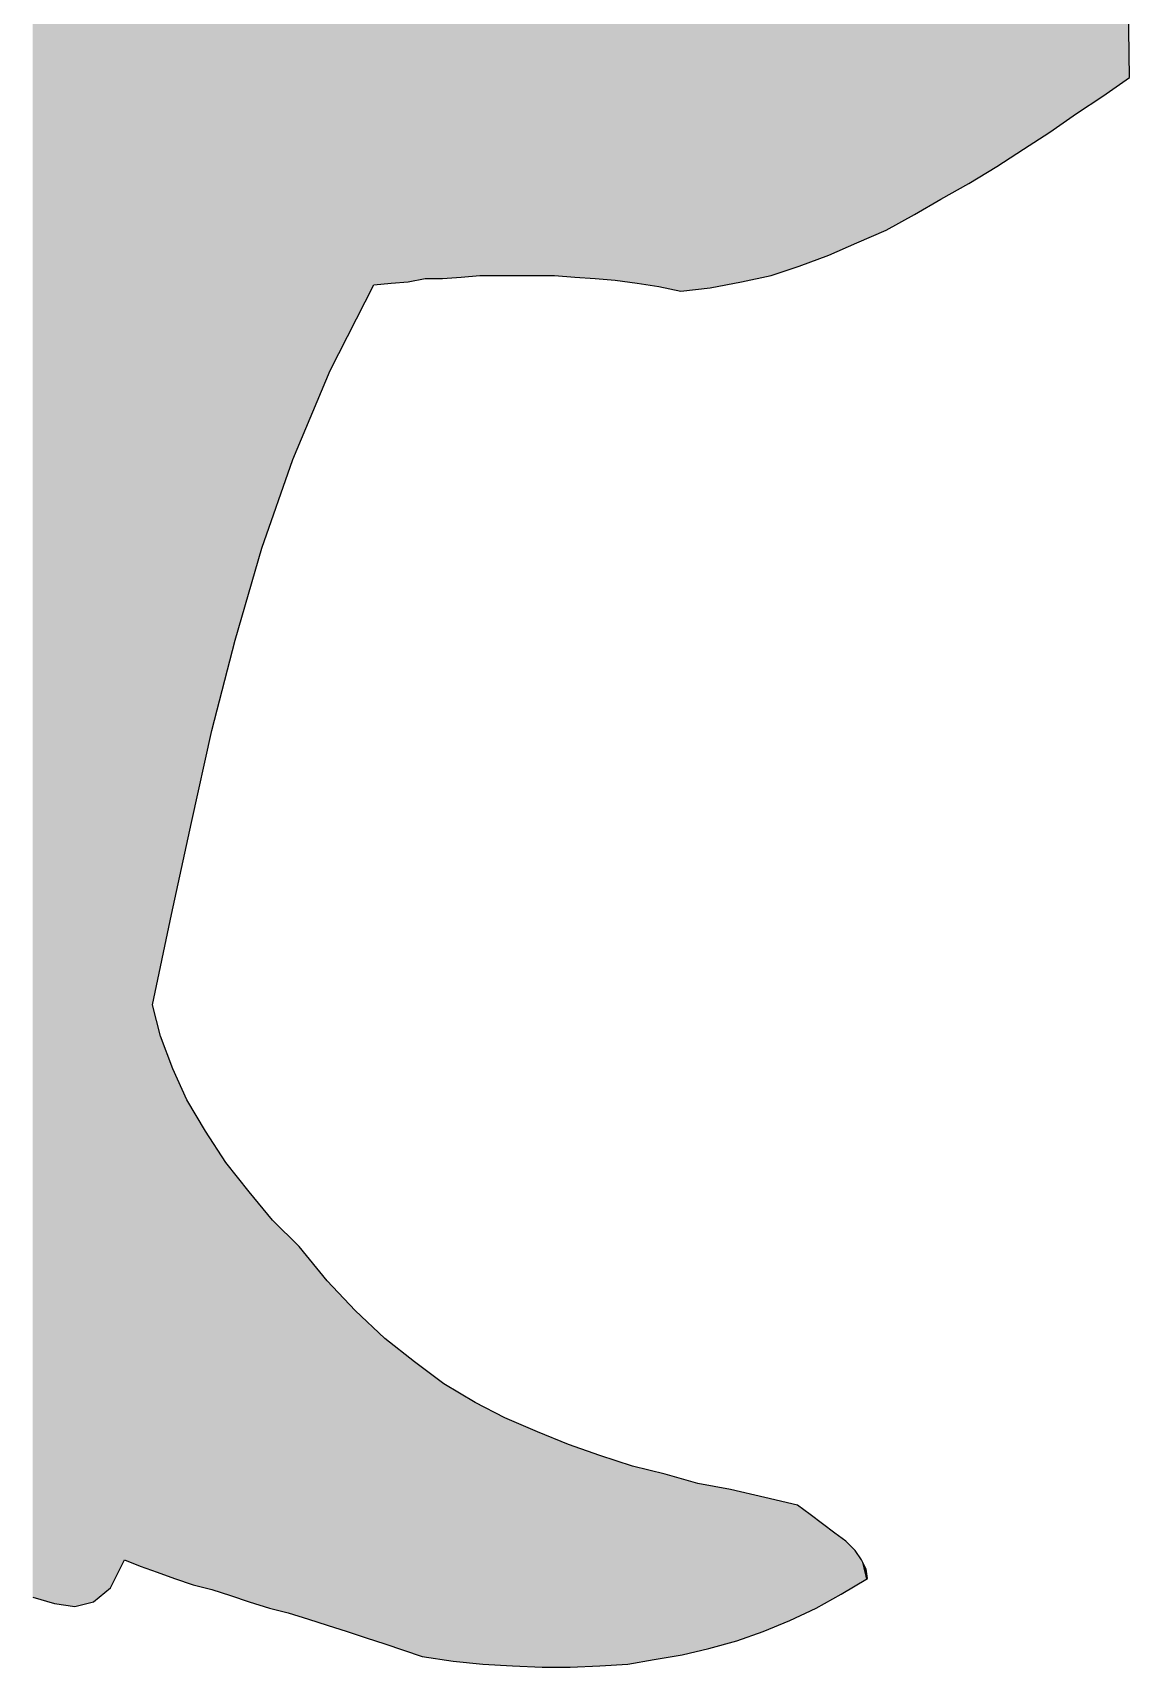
# Model space of a CAD drawing. Extents: x -37 to 71, y -8 to 172.
# Drawn here: x -14.22 to 7.93, y -0.53 to 32.45 of the extents above; entities that cross this region are included whole.
import ezdxf

# ---------------------------------------------------------------- set-up
doc = ezdxf.new("R2010")
doc.units = 0
doc.layers.get('0').update_dxf_attribs({"linetype": 'CONTINUOUS'})

# ---------------------------------------------------------------- blocks, each defined once
blk = doc.blocks.new('*U1')
for points in [[(-8.964, 23.84), (-9.058, 152.709), (-8.964, 152.738)], [(-8.838, 24.14), (-8.964, 152.738), (-8.838, 152.778)], [(-8.964, 23.84), (-8.964, 152.738), (-8.838, 24.14)], [(-8.681, 24.513), (-8.838, 152.778), (-8.681, 152.827)], [(-8.838, 24.14), (-8.838, 152.778), (-8.681, 24.513)], [(-8.681, 24.513), (-8.681, 152.827), (-8.65, 24.587)], [(-8.65, 24.587), (-8.681, 152.827), (-8.65, 152.827)], [(-8.65, 24.587), (-8.65, 152.827), (-8.429, 25.11)], [(-8.429, 25.11), (-8.65, 152.827), (-8.429, 152.827)], [(-8.429, 25.11), (-8.429, 152.827), (-8.272, 25.484)], [(-8.272, 25.484), (-8.429, 152.827), (-8.272, 152.804)], [(-8.272, 25.484), (-8.272, 152.804), (-8.209, 25.634)], [(-8.209, 25.634), (-8.272, 152.804), (-8.209, 152.794)], [(-8.209, 25.634), (-8.209, 152.794), (-7.989, 26.067)], [(-7.989, 26.067), (-8.209, 152.794), (-7.989, 152.733)], [(-7.989, 26.067), (-7.989, 152.733), (-7.864, 26.312)], [(-7.864, 26.312), (-7.989, 152.733), (-7.864, 152.697)], [(-10.128, 20.192), (-10.222, 152.394), (-10.128, 152.416)], [(-9.845, 21.172), (-10.128, 152.416), (-9.845, 152.482)], [(-10.128, 20.192), (-10.128, 152.416), (-9.845, 21.172)], [(-9.719, 21.61), (-9.845, 152.482), (-9.719, 152.512)], [(-9.845, 21.172), (-9.845, 152.482), (-9.719, 21.61)], [(-9.593, 22.048), (-9.719, 152.512), (-9.593, 152.549)], [(-9.719, 21.61), (-9.719, 152.512), (-9.593, 22.048)], [(-9.436, 22.496), (-9.593, 152.549), (-9.436, 152.596)], [(-9.593, 22.048), (-9.593, 152.549), (-9.436, 22.496)], [(-9.373, 22.676), (-9.436, 152.596), (-9.373, 152.614)], [(-9.436, 22.496), (-9.436, 152.596), (-9.373, 22.676)], [(-9.185, 23.212), (-9.373, 152.614), (-9.185, 152.669)], [(-9.373, 22.676), (-9.373, 152.614), (-9.185, 23.212)], [(-9.058, 23.572), (-9.185, 152.669), (-9.058, 152.709)], [(-9.185, 23.212), (-9.185, 152.669), (-9.058, 23.572)], [(-9.058, 23.572), (-9.058, 152.709), (-8.964, 23.84)], [(-7.864, 26.312), (-7.864, 152.697), (-7.768, 26.499)], [(-7.768, 26.499), (-7.864, 152.697), (-7.768, 152.669)], [(-7.768, 26.499), (-7.768, 152.669), (-7.707, 26.621)], [(-7.707, 26.621), (-7.768, 152.669), (-7.707, 152.659)], [(-7.707, 26.621), (-7.707, 152.659), (-7.58, 26.869)], [(-7.58, 26.869), (-7.707, 152.659), (-7.58, 152.637)], [(-7.58, 26.869), (-7.58, 152.637), (-7.486, 27.054)], [(-7.486, 27.054), (-7.58, 152.637), (-7.486, 152.611)], [(-7.486, 27.054), (-7.486, 152.611), (-7.36, 27.302)], [(-7.36, 27.302), (-7.486, 152.611), (-7.36, 152.575)], [(-7.36, 27.302), (-7.36, 152.575), (-7.329, 27.363)], [(-7.329, 27.363), (-7.36, 152.575), (-7.329, 152.575)], [(-7.329, 27.363), (-7.329, 152.575), (-7.14, 27.38)], [(-7.14, 27.38), (-7.329, 152.575), (-7.14, 152.575)], [(-7.109, 27.383), (-7.14, 152.575), (-7.109, 152.58)], [(-7.14, 27.38), (-7.14, 152.575), (-7.109, 27.383)], [(-6.982, 27.395), (-7.109, 152.58), (-6.982, 152.597)], [(-7.109, 27.383), (-7.109, 152.58), (-6.982, 27.395)], [(-6.919, 27.401), (-6.982, 152.597), (-6.919, 152.606)], [(-6.982, 27.395), (-6.982, 152.597), (-6.919, 27.401)], [(-6.919, 27.401), (-6.919, 152.606), (-6.731, 27.418)], [(-6.731, 27.418), (-6.919, 152.606), (-6.731, 152.584)], [(-6.731, 27.418), (-6.731, 152.584), (-6.637, 27.426)], [(-6.637, 27.426), (-6.731, 152.584), (-6.637, 152.573)], [(-6.637, 27.426), (-6.637, 152.573), (-6.511, 27.449)], [(-6.511, 27.449), (-6.637, 152.573), (-6.511, 152.558)], [(-6.511, 27.449), (-6.511, 152.558), (-6.385, 27.472)], [(-6.385, 27.472), (-6.511, 152.558), (-6.385, 152.543)], [(-6.385, 27.472), (-6.385, 152.543), (-6.354, 27.478)], [(-6.354, 27.478), (-6.385, 152.543), (-6.354, 152.526)], [(-6.354, 27.478), (-6.354, 152.526), (-6.291, 27.489)], [(-6.291, 27.489), (-6.354, 152.526), (-6.291, 152.492)], [(-6.291, 27.489), (-6.291, 152.492), (-5.976, 27.489)], [(-5.976, 27.489), (-6.291, 152.492), (-5.976, 152.323)], [(-11.638, 13.592), (-11.701, 152.05), (-11.638, 152.065)], [(-11.417, 14.657), (-11.638, 152.065), (-11.417, 152.114)], [(-11.638, 13.592), (-11.638, 152.065), (-11.417, 14.657)], [(-11.387, 14.797), (-11.417, 152.114), (-11.387, 152.121)], [(-11.417, 14.657), (-11.417, 152.114), (-11.387, 14.797)], [(-11.354, 14.944), (-11.387, 152.121), (-11.354, 152.128)], [(-11.387, 14.797), (-11.387, 152.121), (-11.354, 14.944)], [(-11.323, 15.084), (-11.354, 152.128), (-11.323, 152.135)], [(-11.354, 14.944), (-11.354, 152.128), (-11.323, 15.084)], [(-11.103, 16.085), (-11.323, 152.135), (-11.103, 152.186)], [(-11.323, 15.084), (-11.323, 152.135), (-11.103, 16.085)], [(-11.009, 16.512), (-11.103, 152.186), (-11.009, 152.208)], [(-11.103, 16.085), (-11.103, 152.186), (-11.009, 16.512)], [(-10.977, 16.658), (-11.009, 152.208), (-10.977, 152.216)], [(-11.009, 16.512), (-11.009, 152.208), (-10.977, 16.658)], [(-10.789, 17.51), (-10.977, 152.216), (-10.789, 152.26)], [(-10.977, 16.658), (-10.977, 152.216), (-10.789, 17.51)], [(-10.726, 17.796), (-10.789, 152.26), (-10.726, 152.275)], [(-10.789, 17.51), (-10.789, 152.26), (-10.726, 17.796)], [(-10.599, 18.368), (-10.726, 152.275), (-10.599, 152.304)], [(-10.726, 17.796), (-10.726, 152.275), (-10.599, 18.368)], [(-10.317, 19.46), (-10.599, 152.304), (-10.317, 152.371)], [(-10.599, 18.368), (-10.599, 152.304), (-10.317, 19.46)], [(-10.254, 19.704), (-10.317, 152.371), (-10.254, 152.386)], [(-10.317, 19.46), (-10.317, 152.371), (-10.254, 19.704)], [(-10.222, 19.828), (-10.254, 152.386), (-10.222, 152.394)], [(-10.254, 19.704), (-10.254, 152.386), (-10.222, 19.828)], [(-10.222, 19.828), (-10.222, 152.394), (-10.128, 20.192)], [(-5.976, 27.489), (-5.976, 152.323), (-5.945, 27.489)], [(-5.945, 27.489), (-5.976, 152.323), (-5.945, 152.298)], [(-5.945, 27.489), (-5.945, 152.298), (-5.913, 27.492)], [(-5.913, 27.492), (-5.945, 152.298), (-5.913, 152.271)], [(-5.913, 27.492), (-5.913, 152.271), (-5.725, 27.507)], [(-5.725, 27.507), (-5.913, 152.271), (-5.725, 152.118)], [(-5.725, 27.507), (-5.725, 152.118), (-5.631, 27.515)], [(-5.631, 27.515), (-5.725, 152.118), (-5.631, 152.041)], [(-12.991, 0.786), (-13.053, 151.725), (-12.991, 151.738)], [(-12.644, 1.069), (-12.991, 151.738), (-12.644, 151.811)], [(-12.991, 0.786), (-12.991, 151.738), (-12.644, 1.069)], [(-12.456, 1.445), (-12.644, 151.811), (-12.456, 151.851)], [(-12.644, 1.069), (-12.644, 151.811), (-12.456, 1.445)], [(-12.361, 1.635), (-12.456, 151.851), (-12.361, 151.878)], [(-12.456, 1.445), (-12.456, 151.851), (-12.361, 1.635)], [(-12.046, 1.509), (-12.361, 151.878), (-12.046, 151.965)], [(-12.361, 1.635), (-12.361, 151.878), (-12.046, 1.509)], [(-11.889, 1.452), (-12.046, 151.965), (-11.889, 152.008)], [(-12.046, 1.509), (-12.046, 151.965), (-11.889, 1.452)], [(-11.795, 1.418), (-11.889, 152.008), (-11.795, 152.029)], [(-11.889, 1.452), (-11.889, 152.008), (-11.795, 1.418)], [(-11.701, 13.287), (-11.795, 152.029), (-11.701, 152.05)], [(-11.795, 12.832), (-11.795, 152.029), (-11.701, 13.287)], [(-11.701, 13.287), (-11.701, 152.05), (-11.638, 13.592)], [(-5.631, 27.515), (-5.631, 152.041), (-5.568, 27.52)], [(-5.568, 27.52), (-5.631, 152.041), (-5.568, 151.938)], [(-5.568, 27.52), (-5.568, 151.938), (-5.441, 27.531)], [(-5.441, 27.531), (-5.568, 151.938), (-5.441, 151.733)], [(-13.777, 0.754), (-14.217, 151.443), (-13.777, 151.559)], [(-14.217, 0.88), (-14.217, 151.443), (-13.777, 0.754)], [(-13.62, 0.73), (-13.777, 151.559), (-13.62, 151.6)], [(-13.777, 0.754), (-13.777, 151.559), (-13.62, 0.73)], [(-13.367, 0.692), (-13.62, 151.6), (-13.367, 151.656)], [(-13.62, 0.73), (-13.62, 151.6), (-13.367, 0.692)], [(-13.053, 0.771), (-13.367, 151.656), (-13.053, 151.725)], [(-13.367, 0.692), (-13.367, 151.656), (-13.053, 0.771)], [(-13.053, 0.771), (-13.053, 151.725), (-12.991, 0.786)], [(-5.441, 27.531), (-5.441, 147.479), (-5.41, 27.533)], [(-5.41, 27.533), (-5.441, 147.479), (-5.41, 146.818)], [(-5.41, 27.533), (-5.41, 146.818), (-5.378, 27.536)], [(-5.378, 27.536), (-5.41, 146.818), (-5.378, 146.78)], [(-5.378, 27.536), (-5.378, 146.78), (-5.284, 27.544)], [(-5.284, 27.544), (-5.378, 146.78), (-5.284, 146.669)], [(-5.284, 27.544), (-5.284, 146.669), (-5.253, 27.547)], [(-5.253, 27.547), (-5.284, 146.669), (-5.253, 146.632)], [(-5.253, 27.547), (-5.253, 146.632), (-5.221, 27.55)], [(-5.221, 27.55), (-5.253, 146.632), (-5.221, 146.594)], [(-5.221, 27.55), (-5.221, 146.594), (-5.19, 27.552)], [(-5.19, 27.552), (-5.221, 146.594), (-5.19, 146.557)], [(-5.19, 27.552), (-5.19, 123.513), (-5.127, 27.552)], [(-5.127, 27.552), (-5.19, 123.513), (-5.127, 123.23)], [(-5.127, 27.552), (-5.127, 123.23), (-5.096, 27.552)], [(-5.096, 27.552), (-5.127, 123.23), (-5.096, 122.852)], [(-5.096, 27.552), (-5.096, 122.411), (-5.064, 27.552)], [(-5.064, 27.552), (-5.096, 122.411), (-5.064, 122.396)], [(-5.064, 27.552), (-5.064, 122.396), (-5.033, 27.552)], [(-5.033, 27.552), (-5.064, 122.396), (-5.033, 122.382)], [(-5.033, 27.552), (-5.033, 122.382), (-4.907, 27.552)], [(-4.907, 27.552), (-5.033, 122.382), (-4.907, 122.322)], [(-4.907, 27.552), (-4.907, 122.322), (-4.844, 27.552)], [(-4.844, 27.552), (-4.907, 122.322), (-4.844, 122.292)], [(-4.844, 27.552), (-4.844, 122.292), (-4.686, 27.552)], [(-4.686, 27.552), (-4.844, 122.292), (-4.686, 122.218)], [(-4.686, 27.552), (-4.686, 122.218), (-4.529, 27.552)], [(-4.529, 27.552), (-4.686, 122.218), (-4.529, 122.144)], [(-4.529, 27.552), (-4.529, 122.144), (-4.498, 27.552)], [(-4.498, 27.552), (-4.529, 122.144), (-4.498, 122.129)], [(-4.498, 27.552), (-4.498, 122.129), (-4.466, 27.552)], [(-4.466, 27.552), (-4.498, 122.129), (-4.466, 122.115)], [(-4.466, 27.552), (-4.466, 122.115), (-4.435, 27.552)], [(-4.435, 27.552), (-4.466, 122.115), (-4.435, 122.101)], [(-4.435, 27.552), (-4.435, 122.101), (-4.184, 27.552)], [(-4.184, 27.552), (-4.435, 122.101), (-4.184, 121.987)], [(-4.184, 27.552), (-4.184, 121.987), (-4.152, 27.552)], [(-4.152, 27.552), (-4.184, 121.987), (-4.152, 121.973)], [(-4.152, 27.552), (-4.152, 121.973), (-4.058, 27.552)], [(-4.058, 27.552), (-4.152, 121.973), (-4.058, 121.93)], [(-4.058, 27.552), (-4.058, 121.93), (-4.027, 27.552)], [(-4.027, 27.552), (-4.058, 121.93), (-4.027, 121.917)], [(-4.027, 27.552), (-4.027, 121.917), (-3.931, 27.552)], [(-3.931, 27.552), (-4.027, 121.917), (-3.931, 121.874)], [(-3.931, 27.552), (-3.931, 121.874), (-3.869, 27.552)], [(-3.869, 27.552), (-3.931, 121.874), (-3.869, 121.846)], [(-3.869, 27.552), (-3.869, 121.846), (-3.806, 27.552)], [(-3.806, 27.552), (-3.869, 121.846), (-3.806, 121.822)], [(-3.806, 27.552), (-3.806, 121.822), (-3.68, 27.552)], [(-3.68, 27.552), (-3.806, 121.822), (-3.68, 121.774)], [(-3.68, 27.552), (-3.68, 121.774), (-3.617, 27.547)], [(-3.617, 27.547), (-3.68, 121.774), (-3.617, 121.75)], [(-3.617, 27.547), (-3.617, 121.75), (-3.46, 27.535)], [(-3.46, 27.535), (-3.617, 121.75), (-3.46, 121.69)], [(-3.46, 27.535), (-3.46, 121.69), (-3.397, 27.53)], [(-3.397, 27.53), (-3.46, 121.69), (-3.397, 121.666)], [(-3.397, 27.53), (-3.397, 121.666), (-3.366, 27.527)], [(-3.366, 27.527), (-3.397, 121.666), (-3.366, 121.654)], [(-3.366, 27.527), (-3.366, 121.654), (-3.272, 27.52)], [(-3.272, 27.52), (-3.366, 121.654), (-3.272, 121.618)], [(-3.272, 27.52), (-3.272, 121.618), (-3.208, 27.515)], [(-3.208, 27.515), (-3.272, 121.618), (-3.208, 121.594)], [(-3.208, 27.515), (-3.208, 121.594), (-3.145, 27.511)], [(-3.145, 27.511), (-3.208, 121.594), (-3.145, 121.57)], [(-3.145, 27.511), (-3.145, 121.57), (-3.051, 27.503)], [(-3.051, 27.503), (-3.145, 121.57), (-3.051, 121.534)], [(-3.051, 27.503), (-3.051, 121.534), (-2.894, 27.492)], [(-2.894, 27.492), (-3.051, 121.534), (-2.894, 121.474)], [(-2.894, 27.492), (-2.894, 121.474), (-2.862, 27.489)], [(-2.862, 27.489), (-2.894, 121.474), (-2.862, 121.462)], [(-2.862, 27.489), (-2.862, 121.462), (-2.768, 27.482)], [(-2.768, 27.482), (-2.862, 121.462), (-2.768, 121.426)], [(-2.768, 27.482), (-2.768, 121.426), (-2.705, 27.477)], [(-2.705, 27.477), (-2.768, 121.426), (-2.705, 121.402)], [(-2.705, 27.477), (-2.705, 121.402), (-2.643, 27.473)], [(-2.643, 27.473), (-2.705, 121.402), (-2.643, 121.378)], [(-2.643, 27.473), (-2.643, 121.378), (-2.547, 27.465)], [(-2.547, 27.465), (-2.643, 121.378), (-2.547, 121.342)], [(-2.547, 27.465), (-2.547, 121.342), (-2.453, 27.458)], [(-2.453, 27.458), (-2.547, 121.342), (-2.453, 121.309)], [(-2.453, 27.458), (-2.453, 121.309), (-2.233, 27.427)], [(-2.233, 27.427), (-2.453, 121.309), (-2.233, 121.233)], [(-2.233, 27.427), (-2.233, 121.233), (-2.202, 27.422)], [(-2.202, 27.422), (-2.233, 121.233), (-2.202, 121.222)], [(-2.202, 27.422), (-2.202, 121.222), (-2.139, 27.413)], [(-2.139, 27.413), (-2.202, 121.222), (-2.139, 121.2)], [(-2.139, 27.413), (-2.139, 121.2), (-2.108, 27.409)], [(-2.108, 27.409), (-2.139, 121.2), (-2.108, 121.189)], [(-2.108, 27.409), (-2.108, 121.189), (-2.013, 27.395)], [(-2.013, 27.395), (-2.108, 121.189), (-2.013, 121.156)], [(-2.013, 27.395), (-2.013, 121.156), (-1.825, 27.368)], [(-1.825, 27.368), (-2.013, 121.156), (-1.825, 121.091)], [(-1.825, 27.368), (-1.825, 121.091), (-1.667, 27.345)], [(-1.667, 27.345), (-1.825, 121.091), (-1.667, 121.026)], [(-1.667, 27.345), (-1.667, 121.026), (-1.573, 27.332)], [(-1.573, 27.332), (-1.667, 121.026), (-1.573, 120.988)], [(-1.573, 27.332), (-1.573, 120.988), (-1.478, 27.312)], [(-1.478, 27.312), (-1.573, 120.988), (-1.478, 120.949)], [(-1.478, 27.312), (-1.478, 120.949), (-1.447, 27.305)], [(-1.447, 27.305), (-1.478, 120.949), (-1.447, 120.936)], [(-1.447, 27.305), (-1.447, 120.936), (-1.416, 27.298)], [(-1.416, 27.298), (-1.447, 120.936), (-1.416, 120.923)], [(-1.416, 27.298), (-1.416, 120.923), (-1.133, 27.238)], [(-1.133, 27.238), (-1.416, 120.923), (-1.133, 120.807)], [(-1.133, 27.238), (-1.133, 120.807), (-1.102, 27.241)], [(-1.102, 27.241), (-1.133, 120.807), (-1.102, 120.796)], [(-1.102, 27.241), (-1.102, 120.796), (-1.039, 27.248)], [(-1.039, 27.248), (-1.102, 120.796), (-1.039, 120.773)], [(-1.039, 27.248), (-1.039, 120.773), (-0.786, 27.274)], [(-0.786, 27.274), (-1.039, 120.773), (-0.786, 120.681)], [(-0.786, 27.274), (-0.786, 120.681), (-0.755, 27.277)], [(-0.755, 27.277), (-0.786, 120.681), (-0.755, 120.67)], [(-0.755, 27.277), (-0.755, 120.67), (-0.661, 27.287)], [(-0.661, 27.287), (-0.755, 120.67), (-0.661, 120.636)], [(-0.661, 27.287), (-0.661, 120.636), (-0.612, 27.292)], [(-0.612, 27.292), (-0.661, 120.636), (-0.612, 120.618)], [(-0.612, 27.292), (-0.612, 120.618), (-0.567, 27.296)], [(-0.567, 27.296), (-0.612, 120.618), (-0.567, 120.602)], [(-0.567, 27.296), (-0.567, 120.602), (-0.535, 27.3)], [(-0.535, 27.3), (-0.567, 120.602), (-0.535, 120.59)], [(-0.535, 27.3), (-0.535, 120.59), (-0.441, 27.319)], [(-0.441, 27.319), (-0.535, 120.59), (-0.441, 120.556)], [(-0.441, 27.319), (-0.441, 120.556), (-0.426, 27.322)], [(-0.426, 27.322), (-0.441, 120.556), (-0.426, 120.549)], [(-0.426, 27.322), (-0.426, 120.549), (-0.314, 27.344)], [(-0.314, 27.344), (-0.426, 120.549), (-0.314, 120.499)], [(-0.314, 27.344), (-0.314, 120.499), (-0.26, 27.355)], [(-0.26, 27.355), (-0.314, 120.499), (-0.26, 120.474)], [(-0.26, 27.355), (-0.26, 120.474), (-0.189, 27.369)], [(-0.189, 27.369), (-0.26, 120.474), (-0.189, 120.442)], [(-0.189, 27.369), (-0.189, 120.442), (-0.157, 27.376)], [(-0.157, 27.376), (-0.189, 120.442), (-0.157, 120.427)], [(-0.157, 27.376), (-0.157, 120.427), (-0.126, 27.382)], [(-0.126, 27.382), (-0.157, 120.427), (-0.126, 120.413)], [(-0.126, 27.382), (-0.126, 120.413), (-0.094, 27.388)], [(-0.094, 27.388), (-0.126, 120.413), (-0.094, 120.398)], [(-0.094, 27.388), (-0.094, 120.398), (-0.063, 27.394)], [(-0.063, 27.394), (-0.094, 120.398), (-0.063, 120.384)], [(-0.063, 27.394), (-0.063, 120.384), (-0.035, 27.4)], [(-0.035, 27.4), (-0.063, 120.384), (-0.035, 120.372)], [(-0.035, 27.4), (-0.035, 120.372), (-0.032, 27.401)], [(-0.032, 27.401), (-0.035, 120.372), (-0.032, 120.37)], [(-0.032, 27.401), (-0.032, 120.37), (0, 27.407)], [(0, 27.407), (-0.032, 120.37), (0, 120.356)], [(0, 27.407), (0, 120.356), (0.031, 27.413)], [(0.031, 27.413), (0, 120.356), (0.031, 120.342)], [(0.031, 27.413), (0.031, 120.342), (0.094, 27.426)], [(0.094, 27.426), (0.031, 120.342), (0.094, 120.313)], [(0.094, 27.426), (0.094, 120.313), (0.125, 27.433)], [(0.125, 27.433), (0.094, 120.313), (0.125, 120.299)], [(0.125, 27.433), (0.125, 120.299), (0.157, 27.439)], [(0.157, 27.439), (0.125, 120.299), (0.157, 120.284)], [(0.157, 27.439), (0.157, 120.284), (0.188, 27.446)], [(0.188, 27.446), (0.157, 120.284), (0.188, 120.27)], [(0.188, 27.446), (0.188, 120.27), (0.251, 27.459)], [(0.251, 27.459), (0.188, 120.27), (0.251, 120.241)], [(0.251, 27.459), (0.251, 120.241), (0.283, 27.466)], [(0.283, 27.466), (0.251, 120.241), (0.283, 120.226)], [(0.283, 27.466), (0.283, 120.226), (0.314, 27.473)], [(0.314, 27.473), (0.283, 120.226), (0.314, 120.211)], [(0.314, 27.473), (0.314, 120.211), (0.378, 27.486)], [(0.378, 27.486), (0.314, 120.211), (0.378, 120.181)], [(0.378, 27.486), (0.378, 120.181), (0.535, 27.519)], [(0.535, 27.519), (0.378, 120.181), (0.535, 120.107)], [(0.535, 27.519), (0.535, 120.107), (0.566, 27.526)], [(0.566, 27.526), (0.535, 120.107), (0.566, 120.092)], [(0.566, 27.526), (0.566, 120.092), (0.692, 27.552)], [(0.692, 27.552), (0.566, 120.092), (0.692, 120.032)], [(0.692, 27.552), (0.692, 120.032), (0.912, 27.626)], [(0.912, 27.626), (0.692, 120.032), (0.912, 119.927)], [(0.912, 27.626), (0.912, 119.927), (1.069, 27.678)], [(1.069, 27.678), (0.912, 119.927), (1.069, 119.833)], [(1.069, 27.678), (1.069, 119.833), (1.227, 27.73)], [(1.227, 27.73), (1.069, 119.833), (1.227, 119.738)], [(1.227, 27.73), (1.227, 119.738), (1.258, 27.74)], [(1.258, 27.74), (1.227, 119.738), (1.258, 119.72)], [(1.258, 27.74), (1.258, 119.72), (1.478, 27.822)], [(1.478, 27.822), (1.258, 119.72), (1.478, 119.587)], [(1.478, 27.822), (1.478, 119.587), (1.541, 27.845)], [(1.541, 27.845), (1.478, 119.587), (1.541, 119.55)], [(1.541, 27.845), (1.541, 119.55), (1.604, 27.868)], [(1.604, 27.868), (1.541, 119.55), (1.604, 119.51)], [(1.604, 27.868), (1.604, 119.51), (1.729, 27.914)], [(1.729, 27.914), (1.604, 119.51), (1.729, 119.431)], [(1.729, 27.914), (1.729, 119.431), (1.855, 27.961)], [(1.855, 27.961), (1.729, 119.431), (1.855, 119.351)], [(1.855, 27.961), (1.855, 119.351), (1.982, 28.017)], [(1.982, 28.017), (1.855, 119.351), (1.982, 119.271)], [(1.982, 28.017), (1.982, 119.271), (2.107, 28.072)], [(2.107, 28.072), (1.982, 119.271), (2.107, 119.192)], [(2.107, 28.072), (2.107, 119.192), (2.139, 28.087)], [(2.139, 28.087), (2.107, 119.192), (2.139, 119.172)], [(2.139, 28.087), (2.139, 119.172), (2.202, 28.115)], [(2.202, 28.115), (2.139, 119.172), (2.202, 119.123)], [(2.202, 28.115), (2.202, 119.123), (2.39, 28.198)], [(2.39, 28.198), (2.202, 119.123), (2.39, 118.976)], [(2.39, 28.198), (2.39, 118.976), (2.421, 28.212)], [(2.421, 28.212), (2.39, 118.976), (2.421, 118.952)], [(2.421, 28.212), (2.421, 118.952), (2.516, 28.252)], [(2.516, 28.252), (2.421, 118.952), (2.516, 118.878)], [(2.516, 28.252), (2.516, 118.878), (2.611, 28.292)], [(2.611, 28.292), (2.516, 118.878), (2.611, 118.805)], [(2.611, 28.292), (2.611, 118.805), (2.641, 28.305)], [(2.641, 28.305), (2.611, 118.805), (2.641, 118.781)], [(2.641, 28.305), (2.641, 118.781), (2.705, 28.332)], [(2.705, 28.332), (2.641, 118.781), (2.705, 118.731)], [(2.705, 28.332), (2.705, 118.731), (3.019, 28.465)], [(3.019, 28.465), (2.705, 118.731), (3.019, 118.396)], [(3.019, 28.465), (3.019, 118.396), (3.176, 28.552)], [(3.176, 28.552), (3.019, 118.396), (3.176, 118.229)], [(3.176, 28.552), (3.176, 118.229), (3.586, 28.779)], [(3.586, 28.779), (3.176, 118.229), (3.586, 117.732)], [(3.586, 28.779), (3.586, 117.732), (3.617, 28.797)], [(3.617, 28.797), (3.586, 117.732), (3.617, 117.694)], [(3.617, 28.797), (3.617, 117.694), (3.962, 29)], [(3.962, 29), (3.617, 117.694), (3.962, 117.096)], [(3.962, 29), (3.962, 117.096), (4.121, 29.093)], [(4.121, 29.093), (3.962, 117.096), (4.121, 116.709)], [(4.121, 29.093), (4.121, 116.709), (4.246, 29.163)], [(4.246, 29.163), (4.121, 116.709), (4.246, 116.404)], [(4.246, 29.163), (4.246, 116.404), (4.497, 29.302)], [(4.497, 29.302), (4.246, 116.404), (4.497, 115.335)], [(4.497, 29.302), (4.497, 115.335), (4.686, 29.408)], [(4.686, 29.408), (4.497, 115.335), (4.686, 114.783)], [(4.686, 29.408), (4.686, 114.783), (4.874, 29.523)], [(4.874, 29.523), (4.686, 114.783), (4.874, 114.234)], [(4.874, 29.523), (4.874, 114.234), (5.252, 29.753)], [(5.252, 29.753), (4.874, 114.234), (5.252, 113.33)], [(5.252, 29.753), (5.252, 113.33), (5.347, 29.815)], [(5.347, 29.815), (5.252, 113.33), (5.347, 113.102)], [(5.347, 29.815), (5.347, 113.102), (5.787, 30.1)], [(5.787, 30.1), (5.347, 113.102), (5.787, 112.084)], [(5.787, 30.1), (5.787, 112.084), (5.85, 30.14)], [(5.85, 30.14), (5.787, 112.084), (5.85, 111.938)], [(5.85, 30.14), (5.85, 111.938), (6.321, 30.445)], [(6.321, 30.445), (5.85, 111.938), (6.321, 110.884)], [(6.321, 30.445), (6.321, 110.884), (6.385, 30.49)], [(6.385, 30.49), (6.321, 110.884), (6.385, 110.743)], [(6.385, 30.49), (6.385, 110.743), (6.856, 30.823)], [(6.856, 30.823), (6.385, 110.743), (6.856, 109.653)], [(6.856, 30.823), (6.856, 109.653), (6.888, 30.843)], [(6.888, 30.843), (6.856, 109.653), (6.888, 109.579)], [(6.888, 30.843), (6.888, 109.579), (7.077, 30.965)], [(7.077, 30.965), (6.888, 109.579), (7.077, 109.143)], [(7.077, 30.965), (7.077, 90.362), (7.36, 31.149)], [(7.36, 31.149), (7.077, 90.362), (7.36, 89.538)], [(7.36, 31.149), (7.36, 48.688), (7.391, 31.169)], [(7.391, 31.169), (7.36, 48.688), (7.391, 46.801)], [(7.391, 31.169), (7.391, 46.801), (7.423, 31.192)], [(7.423, 31.192), (7.391, 46.801), (7.423, 46.328)], [(7.423, 31.192), (7.423, 46.328), (7.517, 31.258)], [(7.517, 31.258), (7.423, 46.328), (7.517, 44.945)], [(7.517, 31.258), (7.517, 44.945), (7.548, 31.28)], [(7.548, 31.28), (7.517, 44.945), (7.548, 44.716)], [(7.548, 31.28), (7.548, 44.716), (7.58, 31.303)], [(7.58, 31.303), (7.548, 44.716), (7.58, 44.478)], [(7.58, 31.303), (7.58, 44.478), (7.705, 31.391)], [(7.705, 31.391), (7.58, 44.478), (7.705, 43.555)], [(7.705, 31.391), (7.705, 43.555), (7.768, 31.436)], [(7.768, 31.436), (7.705, 43.555), (7.768, 43.089)], [(7.768, 31.436), (7.768, 43.089), (7.799, 31.458)], [(7.799, 31.458), (7.768, 43.089), (7.799, 40.817)], [(7.799, 31.458), (7.799, 40.817), (7.926, 31.547)], [(-11.795, 1.418), (-11.795, 12.832), (-11.701, 1.384)], [(-11.701, 1.384), (-11.795, 12.832), (-11.701, 12.456)], [(-11.701, 1.384), (-11.701, 12.456), (-11.638, 1.361)], [(-11.638, 1.361), (-11.701, 12.456), (-11.638, 12.204)], [(-11.638, 1.361), (-11.638, 12.204), (-11.417, 1.281)], [(-11.417, 1.281), (-11.638, 12.204), (-11.417, 11.624)], [(-11.417, 1.281), (-11.417, 11.624), (-11.387, 1.269)], [(-11.387, 1.269), (-11.417, 11.624), (-11.387, 11.543)], [(-11.387, 1.269), (-11.387, 11.543), (-11.354, 1.258)], [(-11.354, 1.258), (-11.387, 11.543), (-11.354, 11.471)], [(-11.354, 1.258), (-11.354, 11.471), (-11.323, 1.247)], [(-11.323, 1.247), (-11.354, 11.471), (-11.323, 11.402)], [(-11.323, 1.247), (-11.323, 11.402), (-11.103, 1.174)], [(-11.103, 1.174), (-11.323, 11.402), (-11.103, 10.914)], [(-11.103, 1.174), (-11.103, 10.914), (-11.009, 1.142)], [(-11.009, 1.142), (-11.103, 10.914), (-11.009, 10.757)], [(-11.009, 1.142), (-11.009, 10.757), (-10.977, 1.131)], [(-10.977, 1.131), (-11.009, 10.757), (-10.977, 10.703)], [(-10.977, 1.131), (-10.977, 10.703), (-10.789, 1.084)], [(-10.789, 1.084), (-10.977, 10.703), (-10.789, 10.39)], [(-10.789, 1.084), (-10.789, 10.39), (-10.726, 1.069)], [(-10.726, 1.069), (-10.789, 10.39), (-10.726, 10.285)], [(-10.726, 1.069), (-10.726, 10.285), (-10.599, 1.037)], [(-10.599, 1.037), (-10.726, 10.285), (-10.599, 10.09)], [(-10.599, 1.037), (-10.599, 10.09), (-10.317, 0.943)], [(-10.317, 0.943), (-10.599, 10.09), (-10.317, 9.655)], [(-10.317, 0.943), (-10.317, 9.655), (-10.254, 0.922)], [(-10.254, 0.922), (-10.317, 9.655), (-10.254, 9.575)], [(-10.254, 0.922), (-10.254, 9.575), (-10.222, 0.911)], [(-10.222, 0.911), (-10.254, 9.575), (-10.222, 9.534)], [(-10.222, 0.911), (-10.222, 9.534), (-10.128, 0.88)], [(-10.128, 0.88), (-10.222, 9.534), (-10.128, 9.415)], [(-10.128, 0.88), (-10.128, 9.415), (-9.845, 0.786)], [(-9.845, 0.786), (-10.128, 9.415), (-9.845, 9.058)], [(-9.845, 0.786), (-9.845, 9.058), (-9.719, 0.747)], [(-9.719, 0.747), (-9.845, 9.058), (-9.719, 8.907)], [(-9.719, 0.747), (-9.719, 8.907), (-9.593, 0.708)], [(-9.593, 0.708), (-9.719, 8.907), (-9.593, 8.755)], [(-9.593, 0.708), (-9.593, 8.755), (-9.436, 0.66)], [(-9.436, 0.66), (-9.593, 8.755), (-9.436, 8.567)], [(-9.436, 0.66), (-9.436, 8.567), (-9.373, 0.644)], [(-9.373, 0.644), (-9.436, 8.567), (-9.373, 8.491)], [(-9.373, 0.644), (-9.373, 8.491), (-9.185, 0.597)], [(-9.185, 0.597), (-9.373, 8.491), (-9.185, 8.303)], [(-9.185, 0.597), (-9.185, 8.303), (-9.058, 0.566)], [(-9.058, 0.566), (-9.185, 8.303), (-9.058, 8.177)], [(-9.058, 0.566), (-9.058, 8.177), (-8.964, 0.537)], [(-8.964, 0.537), (-9.058, 8.177), (-8.964, 8.083)], [(-8.964, 0.537), (-8.964, 8.083), (-8.838, 0.498)], [(-8.838, 0.498), (-8.964, 8.083), (-8.838, 7.957)], [(-8.838, 0.498), (-8.838, 7.957), (-8.681, 0.449)], [(-8.681, 0.449), (-8.838, 7.957), (-8.681, 7.764)], [(-8.681, 0.449), (-8.681, 7.764), (-8.65, 0.439)], [(-8.65, 0.439), (-8.681, 7.764), (-8.65, 7.726)], [(-8.65, 0.439), (-8.65, 7.726), (-8.429, 0.366)], [(-8.429, 0.366), (-8.65, 7.726), (-8.429, 7.457)], [(-8.429, 0.366), (-8.429, 7.457), (-8.272, 0.314)], [(-8.272, 0.314), (-8.429, 7.457), (-8.272, 7.265)], [(-8.272, 0.314), (-8.272, 7.265), (-8.209, 0.295)], [(-8.209, 0.295), (-8.272, 7.265), (-8.209, 7.198)], [(-8.209, 0.295), (-8.209, 7.198), (-7.989, 0.227)], [(-7.989, 0.227), (-8.209, 7.198), (-7.989, 6.966)], [(-7.989, 0.227), (-7.989, 6.966), (-7.864, 0.188)], [(-7.864, 0.188), (-7.989, 6.966), (-7.864, 6.834)], [(-7.864, 0.188), (-7.864, 6.834), (-7.768, 0.156)], [(-7.768, 0.156), (-7.864, 6.834), (-7.768, 6.733)], [(-7.768, 0.156), (-7.768, 6.733), (-7.707, 0.136)], [(-7.707, 0.136), (-7.768, 6.733), (-7.707, 6.668)], [(-7.707, 0.136), (-7.707, 6.668), (-7.58, 0.093)], [(-7.58, 0.093), (-7.707, 6.668), (-7.58, 6.548)], [(-7.58, 0.093), (-7.58, 6.548), (-7.486, 0.062)], [(-7.486, 0.062), (-7.58, 6.548), (-7.486, 6.459)], [(-7.486, 0.062), (-7.486, 6.459), (-7.36, 0.02)], [(-7.36, 0.02), (-7.486, 6.459), (-7.36, 6.339)], [(-7.36, 0.02), (-7.36, 6.339), (-7.329, 0.01)], [(-7.329, 0.01), (-7.36, 6.339), (-7.329, 6.31)], [(-7.329, 0.01), (-7.329, 6.31), (-7.14, -0.053)], [(-7.14, -0.053), (-7.329, 6.31), (-7.14, 6.13)], [(-7.14, -0.053), (-7.14, 6.13), (-7.109, -0.063)], [(-7.109, -0.063), (-7.14, 6.13), (-7.109, 6.101)], [(-7.109, -0.063), (-7.109, 6.101), (-6.982, -0.105)], [(-6.982, -0.105), (-7.109, 6.101), (-6.982, 6.002)], [(-6.982, -0.105), (-6.982, 6.002), (-6.919, -0.126)], [(-6.919, -0.126), (-6.982, 6.002), (-6.919, 5.952)], [(-6.919, -0.126), (-6.919, 5.952), (-6.731, -0.189)], [(-6.731, -0.189), (-6.919, 5.952), (-6.731, 5.803)], [(-6.731, -0.189), (-6.731, 5.803), (-6.637, -0.221)], [(-6.637, -0.221), (-6.731, 5.803), (-6.637, 5.729)], [(-6.637, -0.221), (-6.637, 5.729), (-6.511, -0.262)], [(-6.511, -0.262), (-6.637, 5.729), (-6.511, 5.63)], [(-6.511, -0.262), (-6.511, 5.63), (-6.385, -0.304)], [(-6.385, -0.304), (-6.511, 5.63), (-6.385, 5.536)], [(-6.385, -0.304), (-6.385, 5.536), (-6.354, -0.314)], [(-6.354, -0.314), (-6.385, 5.536), (-6.354, 5.514)], [(-6.354, -0.314), (-6.354, 5.514), (-6.291, -0.324)], [(-6.291, -0.324), (-6.354, 5.514), (-6.291, 5.467)], [(-6.291, -0.324), (-6.291, 5.467), (-5.976, -0.372)], [(-5.976, -0.372), (-6.291, 5.467), (-5.976, 5.235)], [(-5.976, -0.372), (-5.976, 5.235), (-5.945, -0.376)], [(-5.945, -0.376), (-5.976, 5.235), (-5.945, 5.213)], [(-5.945, -0.376), (-5.945, 5.213), (-5.913, -0.381)], [(-5.913, -0.381), (-5.945, 5.213), (-5.913, 5.189)], [(-5.913, -0.381), (-5.913, 5.189), (-5.725, -0.41)], [(-5.725, -0.41), (-5.913, 5.189), (-5.725, 5.076)], [(-5.725, -0.41), (-5.725, 5.076), (-5.631, -0.42)], [(-5.631, -0.42), (-5.725, 5.076), (-5.631, 5.019)], [(-5.631, -0.42), (-5.631, 5.019), (-5.568, -0.426)], [(-5.568, -0.426), (-5.631, 5.019), (-5.568, 4.982)], [(-5.568, -0.426), (-5.568, 4.982), (-5.441, -0.44)], [(-5.441, -0.44), (-5.568, 4.982), (-5.441, 4.906)], [(-5.441, -0.44), (-5.441, 4.906), (-5.41, -0.443)], [(-5.41, -0.443), (-5.441, 4.906), (-5.41, 4.887)], [(-5.41, -0.443), (-5.41, 4.887), (-5.378, -0.446)], [(-5.378, -0.446), (-5.41, 4.887), (-5.378, 4.868)], [(-5.378, -0.446), (-5.378, 4.868), (-5.284, -0.456)], [(-5.284, -0.456), (-5.378, 4.868), (-5.284, 4.811)], [(-5.284, -0.456), (-5.284, 4.811), (-5.253, -0.46)], [(-5.253, -0.46), (-5.284, 4.811), (-5.253, 4.795)], [(-5.253, -0.46), (-5.253, 4.795), (-5.221, -0.463)], [(-5.221, -0.463), (-5.253, 4.795), (-5.221, 4.778)], [(-5.221, -0.463), (-5.221, 4.778), (-5.19, -0.466)], [(-5.19, -0.466), (-5.221, 4.778), (-5.19, 4.762)], [(-5.19, -0.466), (-5.19, 4.762), (-5.127, -0.473)], [(-5.127, -0.473), (-5.19, 4.762), (-5.127, 4.729)], [(-5.127, -0.473), (-5.127, 4.729), (-5.096, -0.474)], [(-5.096, -0.474), (-5.127, 4.729), (-5.096, 4.712)], [(-5.096, -0.474), (-5.096, 4.712), (-5.064, -0.476)], [(-5.064, -0.476), (-5.096, 4.712), (-5.064, 4.695)], [(-5.064, -0.476), (-5.064, 4.695), (-5.033, -0.478)], [(-5.033, -0.478), (-5.064, 4.695), (-5.033, 4.679)], [(-5.033, -0.478), (-5.033, 4.679), (-4.907, -0.484)], [(-4.907, -0.484), (-5.033, 4.679), (-4.907, 4.613)], [(-4.907, -0.484), (-4.907, 4.613), (-4.844, -0.488)], [(-4.844, -0.488), (-4.907, 4.613), (-4.844, 4.58)], [(-4.844, -0.488), (-4.844, 4.58), (-4.686, -0.496)], [(-4.686, -0.496), (-4.844, 4.58), (-4.686, 4.497)], [(-4.686, -0.496), (-4.686, 4.497), (-4.529, -0.504)], [(-4.529, -0.504), (-4.686, 4.497), (-4.529, 4.43)], [(-4.529, -0.504), (-4.529, 4.43), (-4.498, -0.505)], [(-4.498, -0.505), (-4.529, 4.43), (-4.498, 4.416)], [(-4.498, -0.505), (-4.498, 4.416), (-4.466, -0.507)], [(-4.466, -0.507), (-4.498, 4.416), (-4.466, 4.403)], [(-4.466, -0.507), (-4.466, 4.403), (-4.435, -0.509)], [(-4.435, -0.509), (-4.466, 4.403), (-4.435, 4.389)], [(-4.435, -0.509), (-4.435, 4.389), (-4.184, -0.522)], [(-4.184, -0.522), (-4.435, 4.389), (-4.184, 4.282)], [(-4.184, -0.522), (-4.184, 4.282), (-4.152, -0.523)], [(-4.152, -0.523), (-4.184, 4.282), (-4.152, 4.268)], [(-4.152, -0.523), (-4.152, 4.268), (-4.058, -0.528)], [(-4.058, -0.528), (-4.152, 4.268), (-4.058, 4.228)], [(-4.058, -0.528), (-4.058, 4.228), (-4.027, -0.53)], [(-4.027, -0.53), (-4.058, 4.228), (-4.027, 4.215)], [(-4.027, -0.53), (-4.027, 4.215), (-3.931, -0.535)], [(-3.931, -0.535), (-4.027, 4.215), (-3.931, 4.177)], [(-3.931, -0.535), (-3.931, 4.177), (-3.869, -0.535)], [(-3.869, -0.535), (-3.931, 4.177), (-3.869, 4.152)], [(-3.869, -0.535), (-3.869, 4.152), (-3.806, -0.535)], [(-3.806, -0.535), (-3.869, 4.152), (-3.806, 4.126)], [(-3.806, -0.535), (-3.806, 4.126), (-3.68, -0.535)], [(-3.68, -0.535), (-3.806, 4.126), (-3.68, 4.076)], [(-3.68, -0.535), (-3.68, 4.076), (-3.617, -0.535)], [(-3.617, -0.535), (-3.68, 4.076), (-3.617, 4.051)], [(-3.617, -0.535), (-3.617, 4.051), (-3.46, -0.535)], [(-3.46, -0.535), (-3.617, 4.051), (-3.46, 3.988)], [(-3.46, -0.535), (-3.46, 3.988), (-3.397, -0.535)], [(-3.397, -0.535), (-3.46, 3.988), (-3.397, 3.962)], [(-3.397, -0.535), (-3.397, 3.962), (-3.366, -0.535)], [(-3.366, -0.535), (-3.397, 3.962), (-3.366, 3.951)], [(-3.366, -0.535), (-3.366, 3.951), (-3.272, -0.53)], [(-3.272, -0.53), (-3.366, 3.951), (-3.272, 3.918)], [(-3.272, -0.53), (-3.272, 3.918), (-3.208, -0.527)], [(-3.208, -0.527), (-3.272, 3.918), (-3.208, 3.896)], [(-3.208, -0.527), (-3.208, 3.896), (-3.145, -0.523)], [(-3.145, -0.523), (-3.208, 3.896), (-3.145, 3.874)], [(-3.145, -0.523), (-3.145, 3.874), (-3.051, -0.518)], [(-3.051, -0.518), (-3.145, 3.874), (-3.051, 3.841)], [(-3.051, -0.518), (-3.051, 3.841), (-2.894, -0.51)], [(-2.894, -0.51), (-3.051, 3.841), (-2.894, 3.786)], [(-2.894, -0.51), (-2.894, 3.786), (-2.862, -0.509)], [(-2.862, -0.509), (-2.894, 3.786), (-2.862, 3.775)], [(-2.862, -0.509), (-2.862, 3.775), (-2.768, -0.504)], [(-2.768, -0.504), (-2.862, 3.775), (-2.768, 3.742)], [(-2.768, -0.504), (-2.768, 3.742), (-2.705, -0.5)], [(-2.705, -0.5), (-2.768, 3.742), (-2.705, 3.721)], [(-2.705, -0.5), (-2.705, 3.721), (-2.643, -0.497)], [(-2.643, -0.497), (-2.705, 3.721), (-2.643, 3.7)], [(-2.643, -0.497), (-2.643, 3.7), (-2.547, -0.492)], [(-2.547, -0.492), (-2.643, 3.7), (-2.547, 3.669)], [(-2.547, -0.492), (-2.547, 3.669), (-2.453, -0.487)], [(-2.453, -0.487), (-2.547, 3.669), (-2.453, 3.637)], [(-2.453, -0.487), (-2.453, 3.637), (-2.233, -0.475)], [(-2.233, -0.475), (-2.453, 3.637), (-2.233, 3.564)], [(-2.233, -0.475), (-2.233, 3.564), (-2.202, -0.473)], [(-2.202, -0.473), (-2.233, 3.564), (-2.202, 3.554)], [(-2.202, -0.473), (-2.202, 3.554), (-2.139, -0.462)], [(-2.139, -0.462), (-2.202, 3.554), (-2.139, 3.533)], [(-2.139, -0.462), (-2.139, 3.533), (-2.108, -0.456)], [(-2.108, -0.456), (-2.139, 3.533), (-2.108, 3.523)], [(-2.108, -0.456), (-2.108, 3.523), (-2.013, -0.439)], [(-2.013, -0.439), (-2.108, 3.523), (-2.013, 3.5)], [(-2.013, -0.439), (-2.013, 3.5), (-1.825, -0.406)], [(-1.825, -0.406), (-2.013, 3.5), (-1.825, 3.455)], [(-1.825, -0.406), (-1.825, 3.455), (-1.667, -0.378)], [(-1.667, -0.378), (-1.825, 3.455), (-1.667, 3.417)], [(-1.667, -0.378), (-1.667, 3.417), (-1.573, -0.362)], [(-1.573, -0.362), (-1.667, 3.417), (-1.573, 3.395)], [(-1.573, -0.362), (-1.573, 3.395), (-1.478, -0.346)], [(-1.478, -0.346), (-1.573, 3.395), (-1.478, 3.372)], [(-1.478, -0.346), (-1.478, 3.372), (-1.447, -0.341)], [(-1.447, -0.341), (-1.478, 3.372), (-1.447, 3.364)], [(-1.447, -0.341), (-1.447, 3.364), (-1.416, -0.336)], [(-1.416, -0.336), (-1.447, 3.364), (-1.416, 3.356)], [(-1.416, -0.336), (-1.416, 3.356), (-1.133, -0.289)], [(-1.133, -0.289), (-1.416, 3.356), (-1.133, 3.275)], [(-1.133, -0.289), (-1.133, 3.275), (-1.102, -0.283)], [(-1.102, -0.283), (-1.133, 3.275), (-1.102, 3.266)], [(-1.102, -0.283), (-1.102, 3.266), (-1.039, -0.269)], [(-1.039, -0.269), (-1.102, 3.266), (-1.039, 3.248)], [(-1.039, -0.269), (-1.039, 3.248), (-0.786, -0.209)], [(-0.786, -0.209), (-1.039, 3.248), (-0.786, 3.176)], [(-0.786, -0.209), (-0.786, 3.176), (-0.755, -0.202)], [(-0.755, -0.202), (-0.786, 3.176), (-0.755, 3.17)], [(-0.755, -0.202), (-0.755, 3.17), (-0.661, -0.179)], [(-0.661, -0.179), (-0.755, 3.17), (-0.661, 3.152)], [(-0.661, -0.179), (-0.661, 3.152), (-0.612, -0.168)], [(-0.612, -0.168), (-0.661, 3.152), (-0.612, 3.143)], [(-0.612, -0.168), (-0.612, 3.143), (-0.567, -0.157)], [(-0.567, -0.157), (-0.612, 3.143), (-0.567, 3.134)], [(-0.567, -0.157), (-0.567, 3.134), (-0.535, -0.148)], [(-0.535, -0.148), (-0.567, 3.134), (-0.535, 3.128)], [(-0.535, -0.148), (-0.535, 3.128), (-0.441, -0.122)], [(-0.441, -0.122), (-0.535, 3.128), (-0.441, 3.11)], [(-0.441, -0.122), (-0.441, 3.11), (-0.426, -0.118)], [(-0.426, -0.118), (-0.441, 3.11), (-0.426, 3.107)], [(-0.426, -0.118), (-0.426, 3.107), (-0.314, -0.087)], [(-0.314, -0.087), (-0.426, 3.107), (-0.314, 3.086)], [(-0.314, -0.087), (-0.314, 3.086), (-0.26, -0.072)], [(-0.26, -0.072), (-0.314, 3.086), (-0.26, 3.075)], [(-0.26, -0.072), (-0.26, 3.075), (-0.189, -0.053)], [(-0.189, -0.053), (-0.26, 3.075), (-0.189, 3.062)], [(-0.189, -0.053), (-0.189, 3.062), (-0.157, -0.044)], [(-0.157, -0.044), (-0.189, 3.062), (-0.157, 3.056)], [(-0.157, -0.044), (-0.157, 3.056), (-0.126, -0.035)], [(-0.126, -0.035), (-0.157, 3.056), (-0.126, 3.05)], [(-0.126, -0.035), (-0.126, 3.05), (-0.094, -0.026)], [(-0.094, -0.026), (-0.126, 3.05), (-0.094, 3.043)], [(-0.094, -0.026), (-0.094, 3.043), (-0.063, -0.018)], [(-0.063, -0.018), (-0.094, 3.043), (-0.063, 3.036)], [(-0.063, -0.018), (-0.063, 3.036), (-0.035, -0.01)], [(-0.035, -0.01), (-0.063, 3.036), (-0.035, 3.029)], [(-0.035, -0.01), (-0.035, 3.029), (-0.032, -0.009)], [(-0.032, -0.009), (-0.035, 3.029), (-0.032, 3.029)], [(-0.032, -0.009), (-0.032, 3.029), (0, 0)], [(0, 0), (-0.032, 3.029), (0, 3.021)], [(0, 0), (0, 3.021), (0.031, 0.011)], [(0.031, 0.011), (0, 3.021), (0.031, 3.014)], [(0.031, 0.011), (0.031, 3.014), (0.094, 0.033)], [(0.094, 0.033), (0.031, 3.014), (0.094, 3)], [(0.094, 0.033), (0.094, 3), (0.125, 0.044)], [(0.125, 0.044), (0.094, 3), (0.125, 2.993)], [(0.125, 0.044), (0.125, 2.993), (0.157, 0.055)], [(0.157, 0.055), (0.125, 2.993), (0.157, 2.986)], [(0.157, 0.055), (0.157, 2.986), (0.188, 0.066)], [(0.188, 0.066), (0.157, 2.986), (0.188, 2.979)], [(0.188, 0.066), (0.188, 2.979), (0.251, 0.088)], [(0.251, 0.088), (0.188, 2.979), (0.251, 2.964)], [(0.251, 0.088), (0.251, 2.964), (0.283, 0.1)], [(0.283, 0.1), (0.251, 2.964), (0.283, 2.957)], [(0.283, 0.1), (0.283, 2.957), (0.314, 0.111)], [(0.314, 0.111), (0.283, 2.957), (0.314, 2.95)], [(0.314, 0.111), (0.314, 2.95), (0.378, 0.133)], [(0.378, 0.133), (0.314, 2.95), (0.378, 2.935)], [(0.378, 0.133), (0.378, 2.935), (0.535, 0.188)], [(0.535, 0.188), (0.378, 2.935), (0.535, 2.9)], [(0.535, 0.188), (0.535, 2.9), (0.566, 0.201)], [(0.566, 0.201), (0.535, 2.9), (0.566, 2.893)], [(0.566, 0.201), (0.566, 2.893), (0.692, 0.253)], [(0.692, 0.253), (0.566, 2.893), (0.692, 2.863)], [(0.692, 0.253), (0.692, 2.863), (0.912, 0.344)], [(0.912, 0.344), (0.692, 2.863), (0.912, 2.81)], [(0.912, 0.344), (0.912, 2.81), (1.069, 0.408)], [(1.069, 0.408), (0.912, 2.81), (1.069, 2.773)], [(1.069, 0.408), (1.069, 2.773), (1.227, 0.482)], [(1.227, 0.482), (1.069, 2.773), (1.227, 2.736)], [(1.227, 0.482), (1.227, 2.736), (1.258, 0.497)], [(1.258, 0.497), (1.227, 2.736), (1.258, 2.712)], [(1.258, 0.497), (1.258, 2.712), (1.478, 0.6)], [(1.478, 0.6), (1.258, 2.712), (1.478, 2.547)], [(1.478, 0.6), (1.478, 2.547), (1.541, 0.63)], [(1.541, 0.63), (1.478, 2.547), (1.541, 2.5)], [(1.541, 0.63), (1.541, 2.5), (1.604, 0.66)], [(1.604, 0.66), (1.541, 2.5), (1.604, 2.452)], [(1.604, 0.66), (1.604, 2.452), (1.729, 0.73)], [(1.729, 0.73), (1.604, 2.452), (1.729, 2.358)], [(1.729, 0.73), (1.729, 2.358), (1.855, 0.801)], [(1.855, 0.801), (1.729, 2.358), (1.855, 2.264)], [(1.855, 0.801), (1.855, 2.264), (1.982, 0.873)], [(1.982, 0.873), (1.855, 2.264), (1.982, 2.17)], [(1.982, 0.873), (1.982, 2.17), (2.107, 0.943)], [(2.107, 0.943), (1.982, 2.17), (2.107, 2.081)], [(2.107, 0.943), (2.107, 2.081), (2.139, 0.962)], [(2.139, 0.962), (2.107, 2.081), (2.139, 2.058)], [(2.139, 0.962), (2.139, 2.058), (2.202, 0.999)], [(2.202, 0.999), (2.139, 2.058), (2.202, 2.013)], [(2.202, 0.999), (2.202, 2.013), (2.39, 1.11)], [(2.39, 1.11), (2.202, 2.013), (2.39, 1.823)], [(2.39, 1.11), (2.39, 1.823), (2.421, 1.128)], [(2.421, 1.128), (2.39, 1.823), (2.421, 1.777)], [(2.421, 1.128), (2.421, 1.777), (2.516, 1.184)], [(2.516, 1.184), (2.421, 1.777), (2.516, 1.635)], [(2.516, 1.184), (2.516, 1.635), (2.611, 1.239)], [(2.611, 1.239), (2.516, 1.635), (2.611, 1.446)], [(2.611, 1.239), (2.611, 1.446), (2.641, 1.258)]]:
    blk.add_solid(points)

msp = doc.modelspace()

# ---------------------------------------------------------------- linework, layer by layer
msp.add_lwpolyline([(-14.217, 0.88), (-13.777, 0.754), (-13.367, 0.692), (-12.991, 0.786), (-12.644, 1.069), (-12.361, 1.635), (-12.046, 1.509), (-11.701, 1.384), (-11.354, 1.258), (-10.977, 1.131), (-10.599, 1.037), (-10.222, 0.911), (-9.845, 0.786), (-9.436, 0.66), (-9.058, 0.566), (-8.65, 0.439), (-8.272, 0.314), (-7.864, 0.188), (-7.486, 0.062), (-7.109, -0.063), (-6.731, -0.189), (-6.354, -0.314), (-5.725, -0.41), (-5.127, -0.473), (-4.529, -0.504), (-3.931, -0.535), (-3.366, -0.535), (-2.768, -0.504), (-2.202, -0.473), (-1.667, -0.378), (-1.102, -0.283), (-0.567, -0.157), (0, 0), (0.535, 0.188), (1.069, 0.408), (1.604, 0.66), (2.107, 0.943), (2.641, 1.258), (2.611, 1.446), (2.516, 1.635), (2.39, 1.823), (2.202, 2.013), (1.982, 2.17), (1.729, 2.358), (1.478, 2.547), (1.227, 2.736), (0.566, 2.893), (-0.126, 3.05), (-0.786, 3.176), (-1.447, 3.364), (-2.108, 3.523), (-2.768, 3.742), (-3.397, 3.962), (-4.027, 4.215), (-4.686, 4.497), (-5.284, 4.811), (-5.913, 5.189), (-6.511, 5.63), (-7.109, 6.101), (-7.707, 6.668), (-8.272, 7.265), (-8.838, 7.957), (-9.373, 8.491), (-9.845, 9.058), (-10.317, 9.655), (-10.726, 10.285), (-11.103, 10.914), (-11.387, 11.543), (-11.638, 12.204), (-11.795, 12.832), (-11.417, 14.657), (-11.009, 16.512), (-10.599, 18.368), (-10.128, 20.192), (-9.593, 22.048), (-8.964, 23.84), (-8.209, 25.634), (-7.329, 27.363), (-6.982, 27.395), (-6.637, 27.426), (-6.291, 27.489), (-5.945, 27.489), (-5.568, 27.52), (-5.19, 27.552), (-4.844, 27.552), (-4.466, 27.552), (-4.058, 27.552), (-3.68, 27.552), (-3.272, 27.52), (-2.862, 27.489), (-2.453, 27.458), (-2.013, 27.395), (-1.573, 27.332), (-1.133, 27.238), (-0.535, 27.3), (0.094, 27.426), (0.692, 27.552), (1.258, 27.74), (1.855, 27.961), (2.421, 28.212), (3.019, 28.465), (3.586, 28.779), (4.121, 29.093), (4.686, 29.408), (5.252, 29.753), (5.787, 30.1), (6.321, 30.445), (6.856, 30.823), (7.391, 31.169), (7.926, 31.547), (7.768, 43.089)])

# ---------------------------------------------------------------- block references
msp.add_blockref('*U1', (0, 0))

doc.saveas('drawing.dxf')
